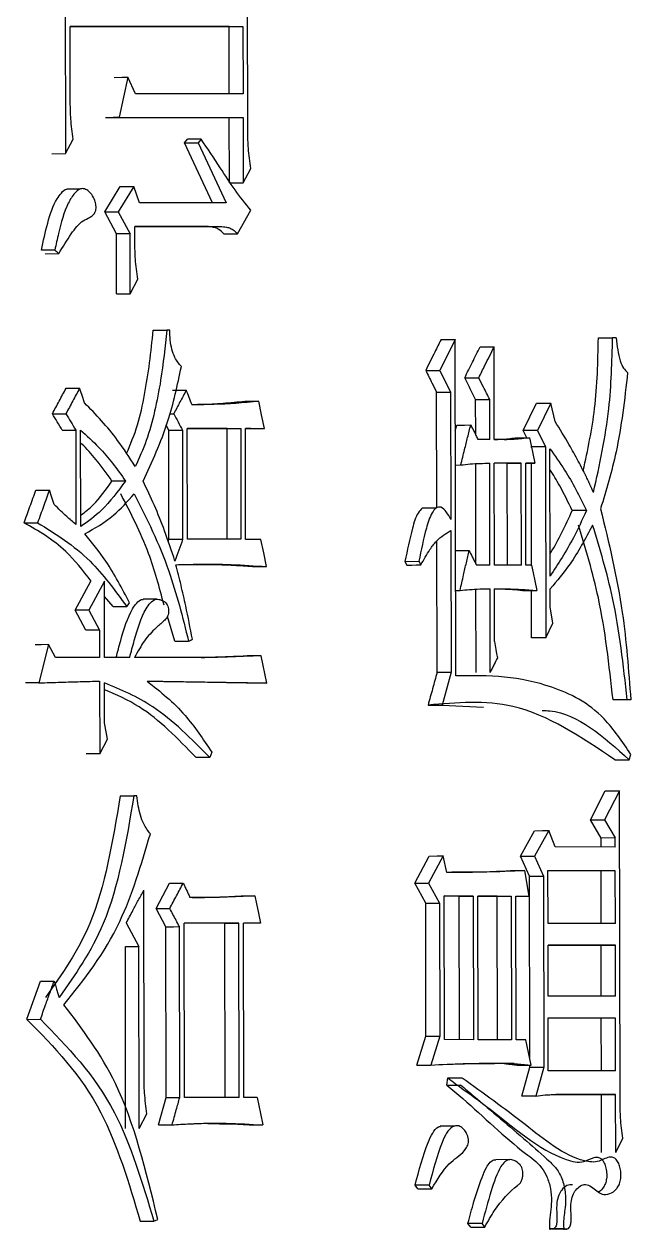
# Model space of a CAD drawing. Header units: millimetres. Extents: x 2462 to 4142, y 835 to 2023.
# Drawn here: x 3121.89 to 3125.5, y 1162.5 to 1169.68 of the extents above; entities that cross this region are included whole.
import ezdxf

# ---------------------------------------------------------------- set-up
doc = ezdxf.new("R2010")
doc.units = ezdxf.units.MM

msp = doc.modelspace()

# ---------------------------------------------------------------- linework, layer by layer
at = {"color": 7, "linetype": 'Continuous', "lineweight": 25}
for p, q in [((3123.2183, 1169.0351), (3123.2157, 1170.6252)), ((3122.1319, 1170.1935), (3122.134, 1168.9062)), ((3122.1619, 1169.6634), (3123.1891, 1169.6625)), ((3122.1627, 1169.2091), (3122.1619, 1169.6634)), ((3123.1074, 1169.6623), (3122.1619, 1169.6631)), ((3123.1074, 1169.6623), (3123.1891, 1169.6625)), ((3123.1081, 1169.262), (3123.1074, 1169.6623)), ((3123.1891, 1169.6625), (3123.1897, 1169.2623)), ((3122.5046, 1169.3602), (3122.453, 1169.1223)), ((3122.5508, 1169.2628), (3122.5046, 1169.3602)), ((3123.1897, 1169.2623), (3122.5508, 1169.2628)), ((3122.3723, 1169.122), (3123.1083, 1169.1214)), ((3122.453, 1169.1223), (3123.19, 1169.1217)), ((3123.1083, 1169.1214), (3123.19, 1169.1217)), ((3123.1089, 1168.732), (3123.1083, 1169.1214)), ((3123.19, 1169.1217), (3123.1906, 1168.7322)), ((3122.134, 1168.9062), (3122.1805, 1168.9927)), ((3122.8423, 1168.9702), (3122.8594, 1168.9918)), ((3123.0075, 1168.6131), (3122.8423, 1168.9702)), ((3122.9407, 1168.9921), (3122.8594, 1168.9918)), ((3122.9407, 1168.9921), (3122.9237, 1168.9705)), ((3122.9237, 1168.9705), (3123.089, 1168.6133)), ((3122.0537, 1168.906), (3122.134, 1168.9062)), ((3123.1906, 1168.7322), (3123.2356, 1168.8187)), ((3122.2223, 1168.6955), (3122.1414, 1168.6953)), ((3122.3674, 1168.5596), (3122.4594, 1168.7109)), ((3122.5402, 1168.7112), (3122.4482, 1168.5598)), ((3122.575, 1168.6138), (3122.5402, 1168.7112)), ((3123.1089, 1168.732), (3123.1906, 1168.7322)), ((3123.089, 1168.6133), (3122.575, 1168.6138)), ((3122.4368, 1168.4297), (3122.3674, 1168.5596)), ((3122.4482, 1168.5598), (3122.5177, 1168.4299)), ((3123.1572, 1168.4294), (3123.2361, 1168.5699)), ((3122.5464, 1168.4732), (3123.0552, 1168.4727)), ((3122.5466, 1168.3758), (3122.5464, 1168.4732)), ((3122.9737, 1168.4725), (3122.5464, 1168.4729)), ((3122.9737, 1168.4725), (3123.0552, 1168.4727)), ((3122.5177, 1168.4299), (3122.4368, 1168.4297)), ((3122.4375, 1168.0727), (3122.4368, 1168.4297)), ((3122.5183, 1168.073), (3122.5177, 1168.4299)), ((3122.0708, 1168.3329), (3121.9906, 1168.3327)), ((3122.0139, 1168.311), (3122.0942, 1168.3113)), ((3122.5183, 1168.073), (3122.5642, 1168.1595)), ((3122.4375, 1168.0727), (3122.5183, 1168.073)), ((3122.656, 1167.8562), (3122.7371, 1167.8564)), ((3122.7542, 1167.8564), (3122.7371, 1167.8564)), ((3124.451, 1167.8007), (3124.3592, 1167.6169)), ((3124.4544, 1165.7995), (3124.451, 1167.8007)), ((3124.6839, 1167.2055), (3124.6829, 1167.7572)), ((3125.3031, 1167.8103), (3125.3876, 1167.8105)), ((3125.4086, 1167.8105), (3125.3876, 1167.8105)), ((3124.3592, 1167.6169), (3124.4245, 1167.4871)), ((3124.5083, 1167.5732), (3124.5918, 1167.5734)), ((3124.3423, 1166.799), (3124.3412, 1167.4868)), ((3124.4245, 1167.4871), (3124.4257, 1166.7298)), ((3124.5734, 1167.233), (3124.573, 1167.4433)), ((3124.657, 1167.2056), (3124.6566, 1167.4435)), ((3124.8563, 1167.2591), (3124.9356, 1167.4213)), ((3125.0197, 1167.4215), (3124.9403, 1167.2593)), ((3125.0463, 1167.3133), (3125.0197, 1167.4215)), ((3122.7538, 1167.3587), (3122.778, 1167.3588)), ((3122.1951, 1167.2619), (3122.196, 1166.6994)), ((3122.2252, 1166.6886), (3122.2242, 1167.2619)), ((3122.7484, 1167.2612), (3122.7327, 1167.2907)), ((3122.7495, 1166.6121), (3122.7484, 1167.2612)), ((3122.8296, 1167.2614), (3122.8307, 1166.6124)), ((3122.8581, 1167.2722), (3123.1762, 1167.2719)), ((3122.8592, 1166.6124), (3122.8581, 1167.2722)), ((3123.0945, 1167.2717), (3122.8581, 1167.2719)), ((3123.0945, 1167.2717), (3123.1762, 1167.2719)), ((3123.0956, 1166.6118), (3123.0945, 1167.2717)), ((3123.1762, 1167.2719), (3123.1773, 1166.6121)), ((3123.2044, 1167.2719), (3123.3171, 1167.2718)), ((3123.2055, 1166.612), (3123.2044, 1167.2719)), ((3123.2353, 1167.2716), (3123.2044, 1167.2716)), ((3123.2353, 1167.2716), (3123.3171, 1167.2718)), ((3124.4519, 1167.2581), (3124.4603, 1167.292)), ((3124.9403, 1167.2593), (3124.8563, 1167.2591)), ((3124.8775, 1167.2161), (3124.8563, 1167.2591)), ((3124.9403, 1167.2593), (3124.9883, 1167.1619)), ((3124.657, 1167.2056), (3124.587, 1167.2056)), ((3124.9042, 1167.1617), (3124.9038, 1167.1625)), ((3124.9042, 1167.1606), (3124.9042, 1167.1617)), ((3124.9883, 1167.1619), (3124.9902, 1166.0261)), ((3125.0161, 1166.3939), (3125.0148, 1167.1511)), ((3124.4523, 1167.0542), (3124.4847, 1167.0543)), ((3124.5747, 1166.465), (3124.5736, 1167.0622)), ((3124.6583, 1166.4592), (3124.6572, 1167.0649)), ((3124.8447, 1167.0647), (3124.6841, 1167.0649)), ((3124.6851, 1166.4591), (3124.6841, 1167.0649)), ((3124.7609, 1167.0645), (3124.6841, 1167.0646)), ((3124.7609, 1167.0645), (3124.8447, 1167.0647)), ((3124.7619, 1166.4587), (3124.7609, 1167.0645)), ((3124.8457, 1166.459), (3124.8447, 1167.0647)), ((3124.9246, 1167.0646), (3124.8714, 1167.0647)), ((3124.8724, 1166.4589), (3124.8714, 1167.0647)), ((3124.8714, 1167.0645), (3124.9246, 1167.0646)), ((3124.9054, 1166.4539), (3124.9044, 1167.0646)), ((3124.3379, 1166.7982), (3124.2547, 1166.798)), ((3125.232, 1166.783), (3125.1477, 1166.7828)), ((3121.8881, 1166.7101), (3121.9681, 1166.7104)), ((3122.745, 1166.5993), (3122.7495, 1166.6121)), ((3122.7495, 1166.6121), (3122.8307, 1166.6124)), ((3123.1773, 1166.6121), (3122.8592, 1166.6124)), ((3123.2957, 1166.612), (3123.2055, 1166.612)), ((3124.344, 1165.821), (3124.3427, 1166.6034)), ((3124.4259, 1166.6649), (3124.4273, 1165.8212)), ((3123.2479, 1166.4494), (3123.1615, 1166.4548)), ((3124.1528, 1166.481), (3124.2359, 1166.4813)), ((3124.1528, 1166.481), (3124.1638, 1166.4594)), ((3124.2359, 1166.4813), (3124.2468, 1166.4596)), ((3124.6583, 1166.4592), (3124.5775, 1166.4593)), ((3124.8457, 1166.459), (3124.6851, 1166.4591)), ((3124.9044, 1166.4589), (3124.8724, 1166.4589)), ((3123.2479, 1166.4494), (3123.3297, 1166.4497)), ((3122.192, 1166.1907), (3122.2845, 1166.3637)), ((3122.3651, 1166.364), (3122.2725, 1166.191)), ((3122.287, 1166.3637), (3122.2845, 1166.3637)), ((3122.3658, 1165.9096), (3122.3651, 1166.364)), ((3124.5757, 1165.8207), (3124.5749, 1166.3155)), ((3124.6593, 1165.8209), (3124.6585, 1166.3185)), ((3124.6859, 1166.0048), (3124.6853, 1166.3185)), ((3125.0164, 1166.21), (3125.0162, 1166.3182)), ((3122.4175, 1166.2121), (3122.3652, 1166.2728)), ((3122.6768, 1166.2558), (3122.5953, 1166.2555)), ((3124.4535, 1166.3078), (3124.4806, 1166.3079)), ((3124.8526, 1166.3072), (3124.9366, 1166.3074)), ((3124.9062, 1166.0259), (3124.9057, 1166.3073)), ((3122.2725, 1166.191), (3122.192, 1166.1907)), ((3122.256, 1166.0717), (3122.192, 1166.1907)), ((3122.2725, 1166.191), (3122.3366, 1166.0719)), ((3122.4175, 1166.2121), (3122.4983, 1166.2123)), ((3125.0325, 1166.1126), (3125.0164, 1166.21)), ((3122.7847, 1166.0063), (3122.7405, 1166.1536)), ((3124.9902, 1166.0261), (3125.0325, 1166.1126)), ((3122.3366, 1166.0719), (3122.256, 1166.0717)), ((3122.3366, 1166.0719), (3122.3369, 1165.9097)), ((3122.0338, 1165.9856), (3121.9756, 1165.7585)), ((3122.0749, 1165.9099), (3122.0338, 1165.9856)), ((3122.7847, 1166.0063), (3122.8659, 1166.0066)), ((3122.3369, 1165.9097), (3122.0749, 1165.9099)), ((3122.5161, 1165.9095), (3122.3658, 1165.9096)), ((3123.0142, 1165.9091), (3122.545, 1165.9095)), ((3123.2969, 1165.9197), (3123.2151, 1165.9194)), ((3123.3309, 1165.7574), (3123.2969, 1165.9197)), ((3124.344, 1165.821), (3124.4273, 1165.8212)), ((3124.4273, 1165.8212), (3124.3734, 1165.6265)), ((3121.9756, 1165.7585), (3121.8955, 1165.7583)), ((3122.3371, 1165.769), (3122.3378, 1165.3363)), ((3122.3665, 1165.5202), (3122.3661, 1165.7581)), ((3124.2902, 1165.6263), (3124.3734, 1165.6265)), ((3124.3734, 1165.6265), (3124.619, 1165.6133)), ((3125.4748, 1165.6578), (3125.3901, 1165.6575)), ((3125.411, 1165.6575), (3125.3901, 1165.6575)), ((3125.4956, 1165.6577), (3125.411, 1165.6575)), ((3125.4956, 1165.6577), (3125.4748, 1165.6578)), ((3122.384, 1165.4228), (3122.3665, 1165.5202)), ((3122.3378, 1165.3363), (3122.384, 1165.4228)), ((3122.9924, 1165.3141), (3122.911, 1165.3138)), ((3123.0037, 1165.3465), (3122.9924, 1165.3141)), ((3125.4858, 1165.3008), (3125.4962, 1165.3332)), ((3125.4012, 1165.3005), (3125.4858, 1165.3007)), ((3125.2557, 1164.9437), (3125.3442, 1165.1167)), ((3125.4288, 1165.1169), (3125.3401, 1164.944)), ((3125.4319, 1163.2672), (3125.4288, 1165.1169)), ((3122.4598, 1165.0871), (3122.5406, 1165.0874)), ((3122.5579, 1165.0874), (3122.5406, 1165.0874)), ((3124.8393, 1164.7279), (3124.924, 1164.8792)), ((3125.008, 1164.8795), (3124.9233, 1164.7281)), ((3125.0453, 1164.7821), (3125.008, 1164.8795)), ((3125.3186, 1164.8355), (3125.2557, 1164.9437)), ((3125.3401, 1164.944), (3125.4031, 1164.8357)), ((3125.4031, 1164.8357), (3125.3186, 1164.8355)), ((3125.3187, 1164.7814), (3125.3186, 1164.8355)), ((3125.4032, 1164.7816), (3125.4031, 1164.8357)), ((3125.4032, 1164.7816), (3125.0453, 1164.7821)), ((3124.2105, 1164.5663), (3124.2971, 1164.7285)), ((3124.3803, 1164.7287), (3124.2936, 1164.5665)), ((3124.4022, 1164.6313), (3124.3803, 1164.7287)), ((3124.8926, 1164.6088), (3124.8393, 1164.7279)), ((3124.9233, 1164.7281), (3124.9766, 1164.6091)), ((3124.8917, 1164.4902), (3124.8648, 1164.6416)), ((3124.8945, 1163.5293), (3124.8926, 1164.6088)), ((3124.9766, 1164.6091), (3124.9785, 1163.4732)), ((3125.0031, 1164.6415), (3125.4034, 1164.641)), ((3125.0037, 1164.3278), (3125.0031, 1164.6415)), ((3125.3189, 1164.6408), (3125.0031, 1164.6411)), ((3125.4034, 1164.641), (3125.3189, 1164.6408)), ((3125.3194, 1164.3271), (3125.3189, 1164.6408)), ((3125.404, 1164.3273), (3125.4034, 1164.641)), ((3122.601, 1163.4215), (3122.5991, 1164.5248)), ((3122.6732, 1164.4163), (3122.7529, 1164.5677)), ((3124.2759, 1164.4472), (3124.2105, 1164.5663)), ((3124.2936, 1164.5665), (3124.3591, 1164.4475)), ((3123.1781, 1164.4916), (3123.2599, 1164.4918)), ((3124.2772, 1163.6576), (3124.2759, 1164.4472)), ((3124.3591, 1164.4475), (3124.3604, 1163.6578)), ((3124.5593, 1164.4905), (3124.3861, 1164.4907)), ((3124.3876, 1163.6362), (3124.3861, 1164.4907)), ((3124.4758, 1164.4903), (3124.3861, 1164.4904)), ((3124.4758, 1164.4903), (3124.5593, 1164.4905)), ((3124.4773, 1163.6357), (3124.4758, 1164.4903)), ((3124.5593, 1164.4905), (3124.5607, 1163.636)), ((3124.5862, 1164.4905), (3124.7849, 1164.4903)), ((3124.5877, 1163.6359), (3124.5862, 1164.4905)), ((3124.7012, 1164.49), (3124.5862, 1164.4902)), ((3124.7012, 1164.49), (3124.7849, 1164.4903)), ((3124.7026, 1163.6355), (3124.7012, 1164.49)), ((3124.7849, 1164.4903), (3124.7863, 1163.6357)), ((3124.8116, 1164.4903), (3124.8917, 1164.4902)), ((3124.8131, 1163.6357), (3124.8116, 1164.4903)), ((3124.8116, 1164.4899), (3124.8917, 1164.4902)), ((3122.6732, 1164.4163), (3122.7543, 1164.4165)), ((3122.7305, 1164.3081), (3122.6732, 1164.4163)), ((3122.4957, 1164.3302), (3122.5709, 1164.1895)), ((3122.7322, 1163.2912), (3122.7305, 1164.3081)), ((3122.8134, 1163.2915), (3122.8117, 1164.3083)), ((3123.1642, 1164.3296), (3122.8402, 1164.3299)), ((3122.842, 1163.2915), (3122.8402, 1164.3299)), ((3123.0825, 1164.3294), (3122.8402, 1164.3296)), ((3123.0825, 1164.3294), (3123.1642, 1164.3296)), ((3123.0843, 1163.2909), (3123.0825, 1164.3294)), ((3123.1659, 1163.2912), (3123.1642, 1164.3296)), ((3123.2939, 1164.3295), (3123.1924, 1164.3296)), ((3123.1942, 1163.2912), (3123.1924, 1164.3296)), ((3123.2121, 1164.3293), (3123.1924, 1164.3293)), ((3123.2939, 1164.3295), (3123.2121, 1164.3293)), ((3125.404, 1164.3273), (3125.0037, 1164.3278)), ((3122.4919, 1163.1076), (3122.4901, 1164.1893)), ((3122.5728, 1163.1078), (3122.5709, 1164.1895)), ((3125.0039, 1164.198), (3125.4042, 1164.1975)), ((3125.0044, 1163.8951), (3125.0039, 1164.198)), ((3125.3196, 1164.1973), (3125.0039, 1164.1976)), ((3125.4042, 1164.1975), (3125.3196, 1164.1973)), ((3125.3202, 1163.8944), (3125.3196, 1164.1973)), ((3125.4047, 1163.8946), (3125.4042, 1164.1975)), ((3121.9048, 1163.7571), (3121.9862, 1163.9842)), ((3125.4047, 1163.8946), (3125.0044, 1163.8951)), ((3121.9048, 1163.757), (3121.9849, 1163.7573)), ((3125.0046, 1163.7653), (3125.4049, 1163.7648)), ((3125.0051, 1163.4516), (3125.0046, 1163.7653)), ((3125.3204, 1163.7646), (3125.0046, 1163.7649)), ((3125.4049, 1163.7648), (3125.3204, 1163.7646)), ((3125.3209, 1163.4509), (3125.3204, 1163.7646)), ((3125.4055, 1163.4511), (3125.4049, 1163.7648)), ((3124.2232, 1163.4846), (3124.2772, 1163.6576)), ((3124.2772, 1163.6576), (3124.3604, 1163.6578)), ((3124.3604, 1163.6578), (3124.3063, 1163.4848)), ((3124.5607, 1163.636), (3124.3876, 1163.6362)), ((3124.7863, 1163.6357), (3124.5877, 1163.6359)), ((3124.8718, 1163.6356), (3124.8131, 1163.6357)), ((3124.9041, 1163.4842), (3124.8718, 1163.6356)), ((3124.8026, 1163.4951), (3124.7189, 1163.4948)), ((3124.8026, 1163.4951), (3124.9041, 1163.4842)), ((3124.8201, 1163.4839), (3124.9041, 1163.4842)), ((3124.847, 1163.3), (3124.8945, 1163.473)), ((3124.8945, 1163.473), (3124.8945, 1163.4841)), ((3124.8945, 1163.473), (3124.9785, 1163.4732)), ((3124.9785, 1163.4732), (3124.931, 1163.3002)), ((3125.4055, 1163.4511), (3125.0051, 1163.4516)), ((3124.4022, 1163.3654), (3124.4075, 1163.4086)), ((3124.4075, 1163.4086), (3124.4909, 1163.4089)), ((3124.4022, 1163.3654), (3124.4856, 1163.3656)), ((3124.931, 1163.3002), (3124.847, 1163.3)), ((3125.3211, 1163.3103), (3125.0505, 1163.3106)), ((3125.0584, 1163.3109), (3125.4057, 1163.3105)), ((3125.4057, 1163.3105), (3125.3211, 1163.3103)), ((3125.3217, 1162.9641), (3125.3211, 1163.3103)), ((3125.4063, 1162.9643), (3125.4057, 1163.3105)), ((3122.6868, 1163.129), (3122.7322, 1163.2912)), ((3122.7322, 1163.2912), (3122.8134, 1163.2915)), ((3123.1659, 1163.2912), (3122.842, 1163.2915)), ((3123.2731, 1163.2911), (3123.1942, 1163.2912)), ((3122.5728, 1163.1078), (3122.6186, 1163.1943)), ((3122.849, 1163.1343), (3122.9419, 1163.1366)), ((3123.2254, 1163.1286), (3123.3072, 1163.1288)), ((3124.4463, 1163.1222), (3124.363, 1163.1219)), ((3125.4063, 1162.9643), (3125.4479, 1163.0508)), ((3124.7768, 1162.9224), (3124.6922, 1162.9222)), ((3124.2966, 1162.7709), (3124.2135, 1162.7706)), ((3124.2299, 1162.749), (3124.2135, 1162.7706)), ((3124.2299, 1162.749), (3124.313, 1162.7492)), ((3122.579, 1162.5558), (3122.6599, 1162.556)), ((3122.66, 1162.556), (3122.6829, 1162.5668)), ((3124.611, 1162.5434), (3124.5275, 1162.5432)), ((3124.5437, 1162.5215), (3124.5275, 1162.5431)), ((3124.5437, 1162.5215), (3124.6272, 1162.5218)), ((3125.097, 1162.5104), (3125.0129, 1162.5101)), ((3125.0338, 1162.5101), (3125.1179, 1162.5104))]:
    msp.add_line(p, q, dxfattribs=at)
at = {"color": 7, "linetype": 'Continuous', "lineweight": 25, "flags": 128}
for points in [[(3122.4238, 1169.36), (3122.469, 1169.3601), (3122.5046, 1169.3602)], [(3122.3723, 1169.122), (3122.4175, 1169.1222), (3122.453, 1169.1223)], [(3122.8423, 1168.9702), (3122.8879, 1168.9704), (3122.9237, 1168.9705)], [(3122.4594, 1168.7109), (3122.5047, 1168.7111), (3122.5402, 1168.7112)], [(3122.3674, 1168.5596), (3122.4126, 1168.5597), (3122.4482, 1168.5598)], [(3123.0756, 1168.4292), (3123.0962, 1168.4292), (3123.1168, 1168.4293), (3123.1572, 1168.4294)], [(3124.3677, 1167.8005), (3124.4144, 1167.8006), (3124.451, 1167.8007)], [(3124.5993, 1167.757), (3124.6461, 1167.7571), (3124.6829, 1167.7572)], [(3124.2759, 1167.6167), (3124.3225, 1167.6168), (3124.3592, 1167.6169)], [(3122.1375, 1167.5105), (3122.1826, 1167.5106), (3122.218, 1167.5107)], [(3122.2472, 1167.4241), (3122.2326, 1167.4674), (3122.218, 1167.5107)], [(3122.7708, 1167.4991), (3122.8163, 1167.4993), (3122.852, 1167.4994)], [(3124.3412, 1167.4868), (3124.3878, 1167.487), (3124.4245, 1167.4871)], [(3123.2013, 1167.4338), (3123.2471, 1167.434), (3123.2831, 1167.4341)], [(3123.3171, 1167.2718), (3123.3001, 1167.3529), (3123.2831, 1167.4341)], [(3124.573, 1167.4433), (3124.6198, 1167.4434), (3124.6566, 1167.4435)], [(3124.9356, 1167.4213), (3124.9827, 1167.4214), (3125.0197, 1167.4215)], [(3122.0563, 1167.3591), (3122.1013, 1167.3592), (3122.1367, 1167.3593)], [(3122.1147, 1167.2617), (3122.1597, 1167.2618), (3122.1951, 1167.2619)], [(3122.7484, 1167.2612), (3122.7939, 1167.2613), (3122.8296, 1167.2614)], [(3124.4603, 1167.292), (3124.507, 1167.2921), (3124.5438, 1167.2922)], [(3124.8085, 1167.2159), (3124.8555, 1167.216), (3124.8924, 1167.2161)], [(3124.8924, 1167.2161), (3124.9023, 1167.1695), (3124.9123, 1167.1229), (3124.9246, 1167.0646)], [(3124.9883, 1167.1619), (3124.9412, 1167.1618), (3124.9042, 1167.1617)], [(3121.9579, 1166.9048), (3122.0028, 1166.905), (3122.0381, 1166.9051)], [(3122.0675, 1166.8185), (3122.0528, 1166.8618), (3122.0381, 1166.9051)], [(3123.3297, 1166.4497), (3123.3127, 1166.5308), (3123.2957, 1166.612)], [(3124.4531, 1166.5456), (3124.4975, 1166.5457), (3124.5342, 1166.5458)], [(3124.1638, 1166.4594), (3124.1929, 1166.4594), (3124.2198, 1166.4595), (3124.2468, 1166.4596)], [(3124.9044, 1166.4589), (3124.9143, 1166.4123), (3124.9242, 1166.3656), (3124.9366, 1166.3074)], [(3122.4983, 1166.2124), (3122.507, 1166.2232), (3122.5156, 1166.234)], [(3124.9902, 1166.0261), (3124.9431, 1166.026), (3124.9062, 1166.0259)], [(3122.0338, 1165.9856), (3121.9889, 1165.9855), (3121.9536, 1165.9854)], [(3124.6859, 1166.0048), (3124.694, 1165.9561), (3124.6981, 1165.9318), (3124.7021, 1165.9074)], [(3123.3309, 1165.7574), (3123.2851, 1165.7572), (3123.249, 1165.7571)], [(3122.3378, 1165.3363), (3122.2927, 1165.3362), (3122.2573, 1165.3361)], [(3125.3442, 1165.1167), (3125.3916, 1165.1168), (3125.4288, 1165.1169)], [(3124.924, 1164.8792), (3124.9711, 1164.8794), (3125.008, 1164.8795)], [(3125.2557, 1164.9437), (3125.303, 1164.9439), (3125.3401, 1164.944)], [(3124.2971, 1164.7285), (3124.3437, 1164.7286), (3124.3803, 1164.7287)], [(3124.8393, 1164.7279), (3124.8863, 1164.728), (3124.9233, 1164.7281)], [(3124.7809, 1164.6414), (3124.8279, 1164.6415), (3124.8648, 1164.6416)], [(3124.8926, 1164.6088), (3124.9397, 1164.609), (3124.9766, 1164.6091)], [(3122.7529, 1164.5677), (3122.7984, 1164.5678), (3122.8341, 1164.5679)], [(3124.2105, 1164.5663), (3124.257, 1164.5664), (3124.2936, 1164.5665)], [(3123.2599, 1164.4918), (3123.2697, 1164.4448), (3123.2796, 1164.3978), (3123.2939, 1164.3295)], [(3124.2759, 1164.4472), (3124.3225, 1164.4474), (3124.3591, 1164.4475)], [(3122.7305, 1164.3081), (3122.776, 1164.3082), (3122.8117, 1164.3083)], [(3122.4901, 1164.1893), (3122.5353, 1164.1894), (3122.5709, 1164.1895)], [(3121.9862, 1163.9842), (3122.0311, 1163.9843), (3122.0664, 1163.9844)], [(3122.0664, 1163.9844), (3122.0738, 1163.9601), (3122.0811, 1163.9357), (3122.0885, 1163.9114), (3122.0958, 1163.887)], [(3124.2232, 1163.4846), (3124.2697, 1163.4847), (3124.3063, 1163.4848)], [(3123.2731, 1163.2911), (3123.283, 1163.2441), (3123.2929, 1163.197), (3123.3072, 1163.1288)], [(3122.6868, 1163.129), (3122.7322, 1163.1292), (3122.7679, 1163.1293)], [(3124.313, 1162.7492), (3124.3088, 1162.7547), (3124.3027, 1162.7628), (3124.2966, 1162.7709)], [(3124.6272, 1162.5217), (3124.6191, 1162.5326), (3124.611, 1162.5434)]]:
    msp.add_lwpolyline(points, dxfattribs=at)
at = {"color": 7, "linetype": 'Continuous', "lineweight": 25}
for points, knots in [([(3122.1805, 1168.9927), (3122.1747, 1169.0325), (3122.1642, 1169.1036), (3122.1631, 1169.1768), (3122.1627, 1169.2091)], [0, 0, 0, 0, 0.558835, 1, 1, 1, 1]), ([(3123.2356, 1168.8187), (3123.23, 1168.8585), (3123.2198, 1168.9297), (3123.2188, 1169.0028), (3123.2183, 1169.0351)], [0, 0, 0, 0, 0.558835, 1, 1, 1, 1]), ([(3123.2361, 1168.5699), (3123.2044, 1168.6089), (3123.141, 1168.6869), (3123.0466, 1168.8363), (3122.9788, 1168.9361), (3122.9407, 1168.9921)], [0, 0, 0, 0, 0.30479, 0.609527, 1, 1, 1, 1]), ([(3121.9906, 1168.3327), (3122.0022, 1168.386), (3122.0255, 1168.493), (3122.0653, 1168.6145), (3122.1094, 1168.6724), (3122.1298, 1168.6942), (3122.1412, 1168.695), (3122.1414, 1168.6951)], [0, 0, 0, 0, 0.3741238, 0.7513291, 0.874057, 0.9974913, 1, 1, 1, 1]), ([(3122.0942, 1168.3113), (3122.1183, 1168.3511), (3122.1626, 1168.424), (3122.2241, 1168.5039), (3122.2717, 1168.5224), (3122.2953, 1168.5375), (3122.3075, 1168.5521), (3122.3142, 1168.5669), (3122.3168, 1168.5824), (3122.3152, 1168.6034), (3122.3072, 1168.6323), (3122.2911, 1168.6644), (3122.2671, 1168.6875), (3122.2423, 1168.7002), (3122.215, 1168.6954), (3122.1828, 1168.6678), (3122.1322, 1168.5866), (3122.0987, 1168.4627), (3122.0778, 1168.3657), (3122.0708, 1168.3329)], [0, 0, 0, 0, 0.1494431, 0.2740419, 0.3330763, 0.3627542, 0.3851876, 0.3980214, 0.4109849, 0.4260201, 0.4523902, 0.493257, 0.5334961, 0.5728596, 0.6051704, 0.6516819, 0.7292837, 0.9086861, 1, 1, 1, 1]), ([(3123.0756, 1168.4292), (3123.065, 1168.4397), (3123.0475, 1168.4571), (3123.0202, 1168.4668), (3122.997, 1168.4715), (3122.9815, 1168.4722), (3122.9737, 1168.4725)], [0, 0, 0, 0, 0.3429, 0.562849, 0.781389, 1, 1, 1, 1]), ([(3123.0552, 1168.4727), (3123.0673, 1168.4722), (3123.0871, 1168.4712), (3123.1143, 1168.4628), (3123.137, 1168.4511), (3123.1505, 1168.4367), (3123.1572, 1168.4294)], [0, 0, 0, 0, 0.3374888, 0.5565362, 0.7768672, 1, 1, 1, 1]), ([(3122.0942, 1168.3113), (3122.0922, 1168.3131), (3122.0874, 1168.3176), (3122.0796, 1168.3248), (3122.0737, 1168.3302), (3122.0708, 1168.3329)], [0, 0, 0, 0, 0.250151, 0.625182, 1, 1, 1, 1]), ([(3122.5642, 1168.1595), (3122.5584, 1168.1992), (3122.5481, 1168.2704), (3122.547, 1168.3435), (3122.5466, 1168.3758)], [0, 0, 0, 0, 0.5588393, 1, 1, 1, 1]), ([(3122.4972, 1167.122), (3122.5205, 1167.1773), (3122.5661, 1167.2855), (3122.6054, 1167.4735), (3122.6363, 1167.6621), (3122.6494, 1167.7914), (3122.656, 1167.8562)], [0, 0, 0, 0, 0.25699, 0.503052, 0.751056, 1, 1, 1, 1]), ([(3122.7371, 1167.8564), (3122.7264, 1167.7566), (3122.7088, 1167.5925), (3122.6658, 1167.3731), (3122.6186, 1167.1962), (3122.5719, 1167.0953), (3122.5488, 1167.0454)], [0, 0, 0, 0, 0.344082, 0.565383, 0.784584, 1, 1, 1, 1]), ([(3122.8232, 1167.64), (3122.8093, 1167.6562), (3122.7862, 1167.6833), (3122.7658, 1167.7418), (3122.7557, 1167.7977), (3122.7547, 1167.8368), (3122.7542, 1167.8564)], [0, 0, 0, 0, 0.328374, 0.548346, 0.773135, 1, 1, 1, 1]), ([(3124.3677, 1167.8005), (3124.3554, 1167.7758), (3124.3339, 1167.7328), (3124.3034, 1167.6715), (3124.2851, 1167.635), (3124.2759, 1167.6167)], [0, 0, 0, 0, 0.403399, 0.701699, 1, 1, 1, 1]), ([(3124.5083, 1167.5732), (3124.5235, 1167.6038), (3124.5539, 1167.6651), (3124.5842, 1167.7263), (3124.5993, 1167.757)], [0, 0, 0, 0, 0.5, 1, 1, 1, 1]), ([(3124.5918, 1167.5734), (3124.6041, 1167.5981), (3124.6254, 1167.6411), (3124.6558, 1167.7024), (3124.6739, 1167.7389), (3124.6829, 1167.7572)], [0, 0, 0, 0, 0.403163, 0.701581, 1, 1, 1, 1]), ([(3125.2131, 1167.0207), (3125.2394, 1167.1425), (3125.2939, 1167.3956), (3125.3, 1167.6687), (3125.3031, 1167.8103)], [0, 0, 0, 0, 0.4815745, 1, 1, 1, 1]), ([(3125.2739, 1166.8912), (3125.3102, 1167.0554), (3125.3754, 1167.3506), (3125.3839, 1167.6692), (3125.3876, 1167.8105)], [0, 0, 0, 0, 0.55643, 1, 1, 1, 1]), ([(3125.4086, 1167.8105), (3125.4143, 1167.7629), (3125.4221, 1167.6971), (3125.4504, 1167.628), (3125.4681, 1167.6125), (3125.4767, 1167.6049)], [0, 0, 0, 0, 0.571287, 0.789427, 1, 1, 1, 1]), ([(3122.595, 1166.9588), (3122.649, 1167.0737), (3122.7462, 1167.2807), (3122.7995, 1167.5294), (3122.8232, 1167.64)], [0, 0, 0, 0, 0.554843, 1, 1, 1, 1]), ([(3124.2759, 1167.6167), (3124.2822, 1167.6043), (3124.2946, 1167.5796), (3124.3164, 1167.5363), (3124.3319, 1167.5054), (3124.3412, 1167.4868)], [0, 0, 0, 0, 0.285744, 0.571488, 1, 1, 1, 1]), ([(3125.4767, 1167.6049), (3125.4586, 1167.4437), (3125.4264, 1167.1579), (3125.3495, 1166.9044), (3125.316, 1166.7938)], [0, 0, 0, 0, 0.5636828, 1, 1, 1, 1]), ([(3124.573, 1167.4433), (3124.5622, 1167.4649), (3124.5407, 1167.5082), (3124.5191, 1167.5515), (3124.5083, 1167.5732)], [0, 0, 0, 0, 0.5, 1, 1, 1, 1]), ([(3124.6566, 1167.4435), (3124.6504, 1167.4559), (3124.6381, 1167.4806), (3124.6165, 1167.5239), (3124.6011, 1167.5549), (3124.5918, 1167.5734)], [0, 0, 0, 0, 0.285577, 0.571153, 1, 1, 1, 1]), ([(3122.0563, 1167.3591), (3122.0699, 1167.3843), (3122.097, 1167.4348), (3122.124, 1167.4852), (3122.1375, 1167.5105)], [0, 0, 0, 0, 0.500001, 1, 1, 1, 1]), ([(3122.218, 1167.5107), (3122.2044, 1167.4855), (3122.1773, 1167.435), (3122.1502, 1167.3846), (3122.1367, 1167.3593)], [0, 0, 0, 0, 0.500001, 1, 1, 1, 1]), ([(3122.852, 1167.4994), (3122.8397, 1167.4759), (3122.815, 1167.4291), (3122.7903, 1167.3822), (3122.778, 1167.3588)], [0, 0, 0, 0, 0.500001, 1, 1, 1, 1]), ([(3122.8864, 1167.4128), (3122.8807, 1167.4272), (3122.8692, 1167.4561), (3122.8578, 1167.4849), (3122.852, 1167.4994)], [0, 0, 0, 0, 0.500002, 1, 1, 1, 1]), ([(3122.5488, 1167.0454), (3122.5146, 1167.0984), (3122.4514, 1167.1966), (3122.349, 1167.32), (3122.2812, 1167.3894), (3122.2472, 1167.4241)], [0, 0, 0, 0, 0.37017, 0.684341, 1, 1, 1, 1]), ([(3122.886, 1167.4137), (3122.9043, 1167.4139), (3122.9663, 1167.4143), (3123.0714, 1167.4218), (3123.158, 1167.4298), (3123.2013, 1167.4338)], [0, 0, 0, 0, 0.172481, 0.586162, 1, 1, 1, 1]), ([(3123.2831, 1167.4341), (3123.2379, 1167.4291), (3123.1496, 1167.4194), (3123.0173, 1167.4142), (3122.9301, 1167.4133), (3122.8864, 1167.4128)], [0, 0, 0, 0, 0.343687, 0.671772, 1, 1, 1, 1]), ([(3122.1147, 1167.2617), (3122.105, 1167.2779), (3122.0855, 1167.3104), (3122.0661, 1167.3428), (3122.0563, 1167.3591)], [0, 0, 0, 0, 0.500001, 1, 1, 1, 1]), ([(3122.1367, 1167.3593), (3122.1464, 1167.3431), (3122.1659, 1167.3106), (3122.1854, 1167.2782), (3122.1951, 1167.2619)], [0, 0, 0, 0, 0.500001, 1, 1, 1, 1]), ([(3122.778, 1167.3588), (3122.7866, 1167.3426), (3122.8038, 1167.3101), (3122.821, 1167.2776), (3122.8296, 1167.2614)], [0, 0, 0, 0, 0.500001, 1, 1, 1, 1]), ([(3122.2242, 1167.2619), (3122.2607, 1167.2285), (3122.3263, 1167.1687), (3122.4154, 1167.0665), (3122.4659, 1166.9948), (3122.4913, 1166.9588)], [0, 0, 0, 0, 0.385333, 0.691685, 1, 1, 1, 1]), ([(3124.4847, 1167.0543), (3124.4923, 1167.0847), (3124.5059, 1167.1395), (3124.5256, 1167.2188), (3124.5377, 1167.2677), (3124.5438, 1167.2922)], [0, 0, 0, 0, 0.382821, 0.69141, 1, 1, 1, 1]), ([(3124.5438, 1167.2922), (3124.5499, 1167.2799), (3124.5603, 1167.2592), (3124.5747, 1167.2304), (3124.5829, 1167.2139), (3124.587, 1167.2056)], [0, 0, 0, 0, 0.428365, 0.714183, 1, 1, 1, 1]), ([(3125.2739, 1166.8912), (3125.2719, 1166.8956), (3125.2689, 1166.9022), (3125.2649, 1166.9111), (3125.2619, 1166.9177), (3125.2589, 1166.9243), (3125.2559, 1166.9309), (3125.2529, 1166.9375), (3125.2499, 1166.9441), (3125.2469, 1166.9506), (3125.2438, 1166.9572), (3125.2408, 1166.9637), (3125.2367, 1166.9724), (3125.2326, 1166.9811), (3125.2285, 1166.9897), (3125.2254, 1166.9961), (3125.2191, 1167.0089), (3125.1968, 1167.0532), (3125.1658, 1167.1099), (3125.1118, 1167.2057), (3125.0744, 1167.2672), (3125.0463, 1167.3133)], [0, 0, 0, 0, 0.028904, 0.043385, 0.057865, 0.072345, 0.086826, 0.101306, 0.115786, 0.130266, 0.144747, 0.159227, 0.173707, 0.202668, 0.217148, 0.231629, 0.246109, 0.304033, 0.535791, 0.651637, 1, 1, 1, 1]), ([(3122.4105, 1166.9586), (3122.3793, 1167.0023), (3122.3225, 1167.082), (3122.2584, 1167.1537), (3122.2268, 1167.1834), (3122.2243, 1167.1857)], [0, 0, 0, 0, 0.5295817, 0.9637422, 1, 1, 1, 1]), ([(3124.8924, 1167.2161), (3124.8626, 1167.212), (3124.8131, 1167.2053), (3124.7434, 1167.2046), (3124.7037, 1167.2052), (3124.6839, 1167.2055)], [0, 0, 0, 0, 0.430957, 0.715413, 1, 1, 1, 1]), ([(3124.6839, 1167.2065), (3124.6983, 1167.2066), (3124.7401, 1167.2069), (3124.7815, 1167.2123), (3124.8085, 1167.2159)], [0, 0, 0, 0, 0.3473859, 1, 1, 1, 1]), ([(3125.0148, 1167.1511), (3125.0442, 1167.1098), (3125.0981, 1167.0341), (3125.1705, 1166.9104), (3125.2115, 1166.8256), (3125.232, 1166.783)], [0, 0, 0, 0, 0.374499, 0.686278, 1, 1, 1, 1]), ([(3124.4847, 1167.0543), (3124.5033, 1167.0565), (3124.5413, 1167.0611), (3124.5988, 1167.064), (3124.6378, 1167.0646), (3124.6572, 1167.0649)], [0, 0, 0, 0, 0.3217496, 0.6607954, 1, 1, 1, 1]), ([(3125.1477, 1166.7828), (3125.1234, 1166.8333), (3125.082, 1166.9197), (3125.0347, 1166.9955), (3125.015, 1167.0271)], [0, 0, 0, 0, 0.584157, 1, 1, 1, 1]), ([(3122.2251, 1166.7557), (3122.2506, 1166.7753), (3122.3183, 1166.8274), (3122.3751, 1166.9082), (3122.4105, 1166.9586)], [0, 0, 0, 0, 0.376972, 1, 1, 1, 1]), ([(3122.4913, 1166.9588), (3122.4453, 1166.897), (3122.3637, 1166.7873), (3122.2673, 1166.7186), (3122.2252, 1166.6886)], [0, 0, 0, 0, 0.563444, 1, 1, 1, 1]), ([(3122.4913, 1166.9588), (3122.4843, 1166.9588), (3122.4703, 1166.9588), (3122.4434, 1166.9587), (3122.4235, 1166.9586), (3122.4105, 1166.9586)], [0, 0, 0, 0, 0.2593371, 0.5186742, 1, 1, 1, 1]), ([(3122.7852, 1166.4826), (3122.765, 1166.543), (3122.7271, 1166.6567), (3122.6637, 1166.8161), (3122.618, 1166.9111), (3122.595, 1166.9587)], [0, 0, 0, 0, 0.361618, 0.679963, 1, 1, 1, 1]), ([(3121.8881, 1166.7102), (3121.8997, 1166.7426), (3121.923, 1166.8075), (3121.9463, 1166.8724), (3121.9579, 1166.9048)], [0, 0, 0, 0, 0.500001, 1, 1, 1, 1]), ([(3122.0381, 1166.9051), (3122.0265, 1166.8726), (3122.0032, 1166.8077), (3121.9798, 1166.7429), (3121.9682, 1166.7104)], [0, 0, 0, 0, 0.500001, 1, 1, 1, 1]), ([(3122.196, 1166.6994), (3122.1777, 1166.7152), (3122.1468, 1166.7418), (3122.1042, 1166.7824), (3122.0797, 1166.8065), (3122.0675, 1166.8185)], [0, 0, 0, 0, 0.420893, 0.710402, 1, 1, 1, 1]), ([(3122.2485, 1166.6453), (3122.3068, 1166.6775), (3122.4116, 1166.7354), (3122.5028, 1166.8377), (3122.5433, 1166.8831)], [0, 0, 0, 0, 0.556662, 1, 1, 1, 1]), ([(3122.7204, 1166.2206), (3122.6921, 1166.3258), (3122.6267, 1166.5688), (3122.5219, 1166.7692), (3122.4624, 1166.8828)], [0, 0, 0, 0, 0.432866, 1, 1, 1, 1]), ([(3122.5433, 1166.8831), (3122.617, 1166.7353), (3122.7499, 1166.4691), (3122.8302, 1166.1489), (3122.8659, 1166.0065)], [0, 0, 0, 0, 0.555385, 1, 1, 1, 1]), ([(3124.255, 1166.7981), (3124.2466, 1166.789), (3124.2207, 1166.7611), (3124.1869, 1166.6465), (3124.1664, 1166.5468), (3124.1528, 1166.481)], [0, 0, 0, 0, 0.13989, 0.43203, 1, 1, 1, 1]), ([(3124.4257, 1166.7298), (3124.4172, 1166.7457), (3124.4003, 1166.7769), (3124.3696, 1166.8072), (3124.3368, 1166.803), (3124.3045, 1166.7584), (3124.2695, 1166.6487), (3124.2492, 1166.5478), (3124.2359, 1166.4813)], [0, 0, 0, 0, 0.1193343, 0.235111, 0.3264668, 0.4209907, 0.6176824, 1, 1, 1, 1]), ([(3125.0159, 1166.5259), (3125.0173, 1166.5282), (3125.0424, 1166.5676), (3125.0874, 1166.652), (3125.1275, 1166.7391), (3125.1477, 1166.7828)], [0, 0, 0, 0, 0.030373, 0.513877, 1, 1, 1, 1]), ([(3125.232, 1166.783), (3125.2067, 1166.7282), (3125.1614, 1166.6301), (3125.0877, 1166.5028), (3125.04, 1166.4302), (3125.0161, 1166.3939)], [0, 0, 0, 0, 0.387466, 0.693166, 1, 1, 1, 1]), ([(3125.316, 1166.7937), (3125.3651, 1166.591), (3125.4532, 1166.2271), (3125.4826, 1165.8325), (3125.4956, 1165.6577)], [0, 0, 0, 0, 0.557128, 1, 1, 1, 1]), ([(3122.287, 1166.3637), (3122.2378, 1166.4265), (3122.1177, 1166.5796), (3121.9733, 1166.6617), (3121.8881, 1166.7101)], [0, 0, 0, 0, 0.409758, 1, 1, 1, 1]), ([(3121.9682, 1166.7104), (3122.0758, 1166.6443), (3122.2695, 1166.5255), (3122.4279, 1166.3086), (3122.4983, 1166.2123)], [0, 0, 0, 0, 0.555743, 1, 1, 1, 1]), ([(3125.2689, 1166.6964), (3125.2257, 1166.6158), (3125.1491, 1166.4727), (3125.0566, 1166.3652), (3125.0162, 1166.3182)], [0, 0, 0, 0, 0.56329, 1, 1, 1, 1]), ([(3125.3901, 1165.6575), (3125.3671, 1165.8639), (3125.3264, 1166.2298), (3125.2276, 1166.5545), (3125.1845, 1166.6962)], [0, 0, 0, 0, 0.563916, 1, 1, 1, 1]), ([(3125.4748, 1165.6577), (3125.4518, 1165.8641), (3125.4109, 1166.2301), (3125.312, 1166.5548), (3125.2689, 1166.6964)], [0, 0, 0, 0, 0.563872, 1, 1, 1, 1]), ([(3122.5156, 1166.234), (3122.4703, 1166.3201), (3122.3898, 1166.4728), (3122.2914, 1166.5929), (3122.2485, 1166.6453)], [0, 0, 0, 0, 0.56336, 1, 1, 1, 1]), ([(3122.8307, 1166.6124), (3122.8231, 1166.5907), (3122.8079, 1166.5475), (3122.7928, 1166.5042), (3122.7852, 1166.4826)], [0, 0, 0, 0, 0.500001, 1, 1, 1, 1]), ([(3124.2468, 1166.4596), (3124.2645, 1166.4909), (3124.2935, 1166.5423), (3124.3387, 1166.6036), (3124.3819, 1166.6376), (3124.4112, 1166.6558), (3124.4259, 1166.6649)], [0, 0, 0, 0, 0.345509, 0.566176, 0.783683, 1, 1, 1, 1]), ([(3124.4806, 1166.3079), (3124.4875, 1166.3387), (3124.5, 1166.3938), (3124.5178, 1166.4731), (3124.5288, 1166.5216), (3124.5342, 1166.5458)], [0, 0, 0, 0, 0.388596, 0.694298, 1, 1, 1, 1]), ([(3124.5342, 1166.5458), (3124.5404, 1166.5335), (3124.5507, 1166.5129), (3124.5652, 1166.484), (3124.5734, 1166.4675), (3124.5775, 1166.4593)], [0, 0, 0, 0, 0.428365, 0.714183, 1, 1, 1, 1]), ([(3122.7909, 1166.461), (3122.8301, 1166.4621), (3122.9401, 1166.4653), (3123.1201, 1166.464), (3123.2598, 1166.4545), (3123.3297, 1166.4497)], [0, 0, 0, 0, 0.2166413, 0.6081517, 1, 1, 1, 1]), ([(3122.8888, 1166.0174), (3122.8761, 1166.0839), (3122.8553, 1166.1923), (3122.8216, 1166.3396), (3122.8011, 1166.4205), (3122.7909, 1166.461)], [0, 0, 0, 0, 0.442714, 0.721209, 1, 1, 1, 1]), ([(3122.8463, 1166.4625), (3122.8472, 1166.4625), (3122.8527, 1166.4626), (3122.9085, 1166.4635), (3122.9926, 1166.4633), (3123.0715, 1166.4612), (3123.1239, 1166.4588), (3123.1543, 1166.4571), (3123.1592, 1166.4568), (3123.1619, 1166.4566)], [0, 0, 0, 0, 0.042331, 0.247451, 0.479143, 0.739624, 0.857387, 0.923619, 1, 1, 1, 1]), ([(3124.4806, 1166.3079), (3124.4993, 1166.3099), (3124.5383, 1166.314), (3124.5977, 1166.3172), (3124.6382, 1166.3181), (3124.6585, 1166.3185)], [0, 0, 0, 0, 0.314831, 0.657355, 1, 1, 1, 1]), ([(3124.6853, 1166.3185), (3124.7051, 1166.3184), (3124.757, 1166.318), (3124.8408, 1166.3151), (3124.9046, 1166.31), (3124.9366, 1166.3074)], [0, 0, 0, 0, 0.2348288, 0.6173372, 1, 1, 1, 1]), ([(3124.8526, 1166.3072), (3124.813, 1166.3104), (3124.7574, 1166.315), (3124.7015, 1166.3165), (3124.6854, 1166.3169)], [0, 0, 0, 0, 0.711357, 1, 1, 1, 1]), ([(3122.4353, 1165.9093), (3122.4442, 1165.9429), (3122.471, 1166.0442), (3122.5074, 1166.1633), (3122.5566, 1166.2344), (3122.579, 1166.2553), (3122.5925, 1166.254), (3122.5953, 1166.2537)], [0, 0, 0, 0, 0.242968, 0.731633, 0.849714, 0.968727, 1, 1, 1, 1]), ([(3122.5161, 1165.9095), (3122.525, 1165.9432), (3122.5518, 1166.0446), (3122.5883, 1166.1625), (3122.6375, 1166.2354), (3122.6663, 1166.2582), (3122.6967, 1166.2545), (3122.7197, 1166.2451), (3122.7354, 1166.2302), (3122.7433, 1166.2157), (3122.7474, 1166.1984), (3122.748, 1166.1798), (3122.7451, 1166.1623), (3122.7357, 1166.1421), (3122.71, 1166.118), (3122.6635, 1166.078), (3122.6013, 1166.0126), (3122.5639, 1165.9443), (3122.545, 1165.9095)], [0, 0, 0, 0, 0.104455, 0.314538, 0.365413, 0.416689, 0.461691, 0.509286, 0.529557, 0.546773, 0.564037, 0.580954, 0.598429, 0.614262, 0.652197, 0.737834, 0.86664, 1, 1, 1, 1]), ([(3122.866, 1166.0066), (3122.8698, 1166.0084), (3122.8774, 1166.012), (3122.885, 1166.0156), (3122.8888, 1166.0174)], [0, 0, 0, 0, 0.500003, 1, 1, 1, 1]), ([(3122.9409, 1165.9092), (3122.9693, 1165.9102), (3123.0294, 1165.9125), (3123.1208, 1165.9159), (3123.1836, 1165.9182), (3123.2151, 1165.9194)], [0, 0, 0, 0, 0.309982, 0.65499, 1, 1, 1, 1]), ([(3123.2969, 1165.9197), (3123.2659, 1165.9185), (3123.2035, 1165.9162), (3123.1093, 1165.9126), (3123.0459, 1165.9103), (3123.0142, 1165.9091)], [0, 0, 0, 0, 0.329553, 0.664776, 1, 1, 1, 1]), ([(3124.7021, 1165.9074), (3124.696, 1165.8951), (3124.6858, 1165.8745), (3124.6716, 1165.8457), (3124.6634, 1165.8292), (3124.6593, 1165.8209)], [0, 0, 0, 0, 0.42836, 0.71418, 1, 1, 1, 1]), ([(3124.344, 1165.821), (3124.335, 1165.7885), (3124.3171, 1165.7236), (3124.2991, 1165.6587), (3124.2902, 1165.6263)], [0, 0, 0, 0, 0.5, 1, 1, 1, 1]), ([(3121.9756, 1165.7585), (3122.0193, 1165.7598), (3122.1016, 1165.7621), (3122.2221, 1165.7657), (3122.2988, 1165.7679), (3122.3371, 1165.769)], [0, 0, 0, 0, 0.360863, 0.680431, 1, 1, 1, 1]), ([(3122.9924, 1165.3141), (3122.8823, 1165.4256), (3122.6867, 1165.6237), (3122.4637, 1165.7172), (3122.3661, 1165.7581)], [0, 0, 0, 0, 0.562636, 1, 1, 1, 1]), ([(3122.62, 1165.7688), (3122.6637, 1165.7681), (3122.7948, 1165.766), (3123.0325, 1165.7621), (3123.2246, 1165.759), (3123.3309, 1165.7574)], [0, 0, 0, 0, 0.1825466, 0.547641, 1, 1, 1, 1]), ([(3122.62, 1165.7687), (3122.6976, 1165.7067), (3122.8372, 1165.5951), (3122.9525, 1165.4229), (3123.0037, 1165.3465)], [0, 0, 0, 0, 0.556097, 1, 1, 1, 1]), ([(3123.249, 1165.7571), (3123.2066, 1165.7578), (3123.0794, 1165.7599), (3122.8709, 1165.7634), (3122.7031, 1165.766), (3122.6217, 1165.7673)], [0, 0, 0, 0, 0.204628, 0.613887, 1, 1, 1, 1]), ([(3125.4962, 1165.3332), (3125.4448, 1165.4088), (3125.3078, 1165.6104), (3125.0418, 1165.7407), (3124.7443, 1165.8042), (3124.5515, 1165.801), (3124.4544, 1165.7995)], [0, 0, 0, 0, 0.180535, 0.481186, 0.738841, 1, 1, 1, 1]), ([(3122.911, 1165.3139), (3122.8015, 1165.4269), (3122.6308, 1165.6031), (3122.436, 1165.6875), (3122.3662, 1165.7178)], [0, 0, 0, 0, 0.641526, 1, 1, 1, 1]), ([(3125.4012, 1165.3005), (3125.2024, 1165.4347), (3124.8475, 1165.6744), (3124.4604, 1165.641), (3124.2902, 1165.6263)], [0, 0, 0, 0, 0.560047, 1, 1, 1, 1]), ([(3124.9685, 1165.5944), (3124.9839, 1165.5939), (3125.1685, 1165.588), (3125.3341, 1165.4381), (3125.4858, 1165.3007)], [0, 0, 0, 0, 0.083421, 1, 1, 1, 1]), ([(3122.4598, 1165.0871), (3122.4147, 1164.8162), (3122.3353, 1164.3396), (3122.1119, 1164.0233), (3122.0156, 1163.8868)], [0, 0, 0, 0, 0.568544, 1, 1, 1, 1]), ([(3122.5406, 1165.0874), (3122.4954, 1164.8164), (3122.4159, 1164.3397), (3122.1923, 1164.0235), (3122.0958, 1163.887)], [0, 0, 0, 0, 0.568428, 1, 1, 1, 1]), ([(3122.6388, 1164.8601), (3122.6246, 1164.8785), (3122.6009, 1164.9092), (3122.5789, 1164.9702), (3122.5656, 1165.0271), (3122.5605, 1165.0672), (3122.5579, 1165.0874)], [0, 0, 0, 0, 0.329917, 0.550134, 0.774051, 1, 1, 1, 1]), ([(3122.1251, 1163.8437), (3122.2453, 1163.995), (3122.4634, 1164.2695), (3122.5845, 1164.6772), (3122.6388, 1164.8601)], [0, 0, 0, 0, 0.5512472, 1, 1, 1, 1]), ([(3124.8648, 1164.6416), (3124.7861, 1164.638), (3124.6701, 1164.6326), (3124.5155, 1164.6317), (3124.44, 1164.6315), (3124.4022, 1164.6313)], [0, 0, 0, 0, 0.513442, 0.756719, 1, 1, 1, 1]), ([(3124.4022, 1164.6314), (3124.4139, 1164.6315), (3124.465, 1164.6317), (3124.5917, 1164.6325), (3124.7058, 1164.6379), (3124.7809, 1164.6414)], [0, 0, 0, 0, 0.091934, 0.401923, 1, 1, 1, 1]), ([(3122.4957, 1164.3302), (3122.5089, 1164.3549), (3122.5327, 1164.3997), (3122.5672, 1164.4646), (3122.5885, 1164.5048), (3122.5991, 1164.5248)], [0, 0, 0, 0, 0.380765, 0.690382, 1, 1, 1, 1]), ([(3122.7543, 1164.4165), (3122.7676, 1164.4418), (3122.7876, 1164.4796), (3122.8142, 1164.5301), (3122.8275, 1164.5553), (3122.8341, 1164.5679)], [0, 0, 0, 0, 0.5, 0.75, 1, 1, 1, 1]), ([(3122.8341, 1164.5679), (3122.8375, 1164.5607), (3122.8442, 1164.5463), (3122.8542, 1164.5246), (3122.8642, 1164.503), (3122.8709, 1164.4886), (3122.8742, 1164.4813)], [0, 0, 0, 0, 0.25, 0.5, 0.75, 1, 1, 1, 1]), ([(3123.2599, 1164.4918), (3123.1984, 1164.4884), (3123.1037, 1164.4831), (3122.9749, 1164.4814), (3122.9078, 1164.4814), (3122.8742, 1164.4813)], [0, 0, 0, 0, 0.480633, 0.740306, 1, 1, 1, 1]), ([(3122.8876, 1164.4814), (3122.9361, 1164.482), (3123.0333, 1164.4832), (3123.1297, 1164.4888), (3123.1781, 1164.4916)], [0, 0, 0, 0, 0.499015, 1, 1, 1, 1]), ([(3122.8117, 1164.3083), (3122.8052, 1164.3207), (3122.7923, 1164.3449), (3122.7732, 1164.381), (3122.7606, 1164.4047), (3122.7543, 1164.4165)], [0, 0, 0, 0, 0.342692, 0.671346, 1, 1, 1, 1]), ([(3121.9849, 1163.7573), (3121.9951, 1163.7858), (3122.0139, 1163.8379), (3122.041, 1163.9136), (3122.058, 1163.9608), (3122.0664, 1163.9844)], [0, 0, 0, 0, 0.376897, 0.688448, 1, 1, 1, 1]), ([(3122.6829, 1162.5668), (3122.6133, 1162.8545), (3122.4906, 1163.3616), (3122.2355, 1163.6981), (3122.1251, 1163.8437)], [0, 0, 0, 0, 0.567325, 1, 1, 1, 1]), ([(3121.9048, 1163.757), (3122.0654, 1163.593), (3122.3578, 1163.2944), (3122.5103, 1162.7852), (3122.579, 1162.5558)], [0, 0, 0, 0, 0.549348, 1, 1, 1, 1]), ([(3121.9849, 1163.7573), (3122.1457, 1163.5933), (3122.4384, 1163.2948), (3122.5911, 1162.7855), (3122.6599, 1162.556)], [0, 0, 0, 0, 0.549466, 1, 1, 1, 1]), ([(3124.3063, 1163.4848), (3124.3707, 1163.4883), (3124.4862, 1163.4945), (3124.6515, 1163.4962), (3124.7523, 1163.4954), (3124.8026, 1163.4951)], [0, 0, 0, 0, 0.386874, 0.693415, 1, 1, 1, 1]), ([(3124.4286, 1163.491), (3124.4294, 1163.491), (3124.4394, 1163.4909), (3124.5499, 1163.4946), (3124.6458, 1163.495), (3124.6712, 1163.495), (3124.6861, 1163.4951)], [0, 0, 0, 0, 0.039447, 0.501718, 0.706892, 1, 1, 1, 1]), ([(3124.8201, 1163.4839), (3124.8111, 1163.4849), (3124.793, 1163.4868), (3124.7592, 1163.4905), (3124.7345, 1163.4932), (3124.7189, 1163.4948)], [0, 0, 0, 0, 0.268668, 0.537337, 1, 1, 1, 1]), ([(3122.6187, 1163.1943), (3122.6129, 1163.2361), (3122.6027, 1163.311), (3122.6015, 1163.3877), (3122.601, 1163.4215)], [0, 0, 0, 0, 0.5590432, 1, 1, 1, 1]), ([(3124.4075, 1163.4086), (3124.4229, 1163.3972), (3124.4997, 1163.3397), (3124.7353, 1163.174), (3124.9779, 1162.9507), (3125.2034, 1162.8977), (3125.2641, 1162.9334), (3125.2988, 1162.9395), (3125.3188, 1162.9303), (3125.335, 1162.91), (3125.347, 1162.8808), (3125.3533, 1162.8457), (3125.3527, 1162.81), (3125.3455, 1162.7797), (3125.3309, 1162.7527), (3125.3154, 1162.7342), (3125.3031, 1162.7301), (3125.3002, 1162.7292)], [0, 0, 0, 0, 0.044133, 0.220627, 0.674597, 0.770227, 0.827164, 0.847611, 0.865099, 0.882599, 0.900041, 0.91819, 0.935795, 0.951337, 0.965568, 0.992009, 1, 1, 1, 1]), ([(3125.1074, 1162.5093), (3125.1112, 1162.5093), (3125.1191, 1162.5095), (3125.129, 1162.5164), (3125.1357, 1162.5279), (3125.1399, 1162.5434), (3125.1429, 1162.5908), (3125.1344, 1162.6501), (3125.15, 1162.711), (3125.1693, 1162.7458), (3125.196, 1162.7687), (3125.2285, 1162.7778), (3125.2728, 1162.7583), (3125.3166, 1162.7089), (3125.3707, 1162.7165), (3125.4052, 1162.7389), (3125.4266, 1162.7711), (3125.4356, 1162.8), (3125.4382, 1162.8317), (3125.4354, 1162.863), (3125.4273, 1162.8937), (3125.4136, 1162.9197), (3125.3957, 1162.9359), (3125.359, 1162.9415), (3125.3025, 1162.9017), (3125.1242, 1162.9235), (3124.8599, 1163.1437), (3124.618, 1163.3174), (3124.493, 1163.4072)], [0, 0, 0, 0, 0.00774, 0.015792, 0.02086, 0.025923, 0.03435, 0.072305, 0.088847, 0.105343, 0.126166, 0.147324, 0.170938, 0.216976, 0.247538, 0.27805, 0.29042, 0.302926, 0.313684, 0.324711, 0.337046, 0.350427, 0.363772, 0.376606, 0.424358, 0.483654, 0.733123, 1, 1, 1, 1]), ([(3124.4022, 1163.3654), (3124.4338, 1163.339), (3124.592, 1163.207), (3124.7739, 1163.0253), (3124.9499, 1162.9013), (3124.9987, 1162.8227), (3125.0199, 1162.7527), (3125.0255, 1162.6777), (3125.0181, 1162.6088), (3125.0095, 1162.5524), (3125.0126, 1162.517), (3125.0137, 1162.5046)], [0, 0, 0, 0, 0.122236, 0.6112, 0.736802, 0.788068, 0.839604, 0.888719, 0.931126, 0.975833, 1, 1, 1, 1]), ([(3124.4833, 1163.3674), (3124.5098, 1163.3451), (3124.642, 1163.2336), (3124.8193, 1163.0817), (3124.9841, 1162.9393), (3125.0598, 1162.8664), (3125.0939, 1162.7962), (3125.1092, 1162.7144), (3125.1064, 1162.6301), (3125.0932, 1162.5635), (3125.0968, 1162.5185), (3125.0979, 1162.5049)], [0, 0, 0, 0, 0.102062, 0.510275, 0.689515, 0.750609, 0.812535, 0.866745, 0.912849, 0.973626, 1, 1, 1, 1]), ([(3124.931, 1163.3002), (3124.9496, 1163.3028), (3124.9802, 1163.307), (3125.0227, 1163.3095), (3125.0465, 1163.3104), (3125.0584, 1163.3109)], [0, 0, 0, 0, 0.438995, 0.719464, 1, 1, 1, 1]), ([(3122.7679, 1163.1293), (3122.7721, 1163.1443), (3122.7806, 1163.1743), (3122.7957, 1163.2284), (3122.8067, 1163.2674), (3122.8134, 1163.2915)], [0, 0, 0, 0, 0.277504, 0.555008, 1, 1, 1, 1]), ([(3125.4479, 1163.0508), (3125.4427, 1163.0906), (3125.4332, 1163.1618), (3125.4323, 1163.2349), (3125.4319, 1163.2672)], [0, 0, 0, 0, 0.5588348, 1, 1, 1, 1]), ([(3122.7679, 1163.1293), (3122.8027, 1163.1316), (3122.9105, 1163.1388), (3123.0908, 1163.141), (3123.235, 1163.1329), (3123.3072, 1163.1288)], [0, 0, 0, 0, 0.192147, 0.59577, 1, 1, 1, 1]), ([(3122.9809, 1163.1371), (3123.004, 1163.1369), (3123.0386, 1163.1367), (3123.0758, 1163.1357), (3123.0928, 1163.1352), (3123.1032, 1163.1348), (3123.1067, 1163.1347), (3123.109, 1163.1346)], [0, 0, 0, 0, 0.449193, 0.669345, 0.771404, 0.84623, 1, 1, 1, 1]), ([(3123.2254, 1163.1286), (3123.2197, 1163.1289), (3123.2113, 1163.1293), (3123.1972, 1163.1301), (3123.1859, 1163.1307), (3123.1746, 1163.1313), (3123.1633, 1163.1319), (3123.152, 1163.1325), (3123.1407, 1163.1331), (3123.1294, 1163.1336), (3123.1187, 1163.1341), (3123.1108, 1163.1345), (3123.1086, 1163.1346)], [0, 0, 0, 0, 0.145097, 0.217646, 0.362743, 0.435292, 0.50784, 0.652938, 0.725486, 0.798035, 0.943132, 1, 1, 1, 1]), ([(3124.2135, 1162.7706), (3124.2363, 1162.859), (3124.2649, 1162.9699), (3124.3156, 1163.0816), (3124.3424, 1163.1162), (3124.3599, 1163.1196), (3124.3643, 1163.1204)], [0, 0, 0, 0, 0.631297, 0.792979, 0.948304, 1, 1, 1, 1]), ([(3124.313, 1162.7492), (3124.3455, 1162.8042), (3124.403, 1162.9016), (3124.4852, 1162.9482), (3124.5213, 1162.9958), (3124.5291, 1163.0162), (3124.5318, 1163.0342), (3124.5291, 1163.0534), (3124.5215, 1163.0749), (3124.5077, 1163.0992), (3124.4865, 1163.1202), (3124.4603, 1163.1263), (3124.4297, 1163.1187), (3124.3987, 1163.0827), (3124.3482, 1162.9692), (3124.3195, 1162.8588), (3124.2966, 1162.7709)], [0, 0, 0, 0, 0.207453, 0.36723, 0.400728, 0.416587, 0.43129, 0.44809, 0.46666, 0.497246, 0.538504, 0.578636, 0.62009, 0.682348, 0.747128, 1, 1, 1, 1]), ([(3124.5275, 1162.5432), (3124.5389, 1162.5867), (3124.5635, 1162.6811), (3124.6007, 1162.7911), (3124.6328, 1162.8721), (3124.6591, 1162.9085), (3124.6797, 1162.9231), (3124.6909, 1162.9212), (3124.6925, 1162.9209)], [0, 0, 0, 0, 0.287116, 0.622983, 0.772845, 0.877564, 0.982578, 1, 1, 1, 1]), ([(3124.6272, 1162.5218), (3124.6462, 1162.5553), (3124.7037, 1162.6566), (3124.7782, 1162.7359), (3124.8366, 1162.7796), (3124.847, 1162.7969), (3124.8529, 1162.8183), (3124.8549, 1162.8402), (3124.8531, 1162.8603), (3124.8472, 1162.878), (3124.8306, 1162.9012), (3124.8051, 1162.9177), (3124.7734, 1162.9256), (3124.7456, 1162.9119), (3124.7037, 1162.856), (3124.6606, 1162.7255), (3124.6286, 1162.6078), (3124.611, 1162.5434)], [0, 0, 0, 0, 0.118686, 0.359193, 0.382947, 0.402076, 0.421219, 0.441111, 0.455766, 0.470497, 0.490906, 0.548401, 0.59066, 0.633123, 0.674261, 0.821863, 1, 1, 1, 1]), ([(3125.1499, 1162.773), (3125.1385, 1162.7727), (3125.1156, 1162.7721), (3125.0866, 1162.7476), (3125.0661, 1162.7119), (3125.0556, 1162.6712), (3125.0535, 1162.6206), (3125.0578, 1162.5783), (3125.0558, 1162.5442), (3125.0517, 1162.5279), (3125.0453, 1162.517), (3125.0355, 1162.5095), (3125.0277, 1162.5092), (3125.0232, 1162.509)], [0, 0, 0, 0, 0.151689, 0.30341, 0.411683, 0.520468, 0.619084, 0.770861, 0.826872, 0.861987, 0.897293, 0.940322, 1, 1, 1, 1])]:
    msp.add_open_spline(points, degree=3, knots=knots, dxfattribs=at)

doc.saveas('drawing.dxf')
